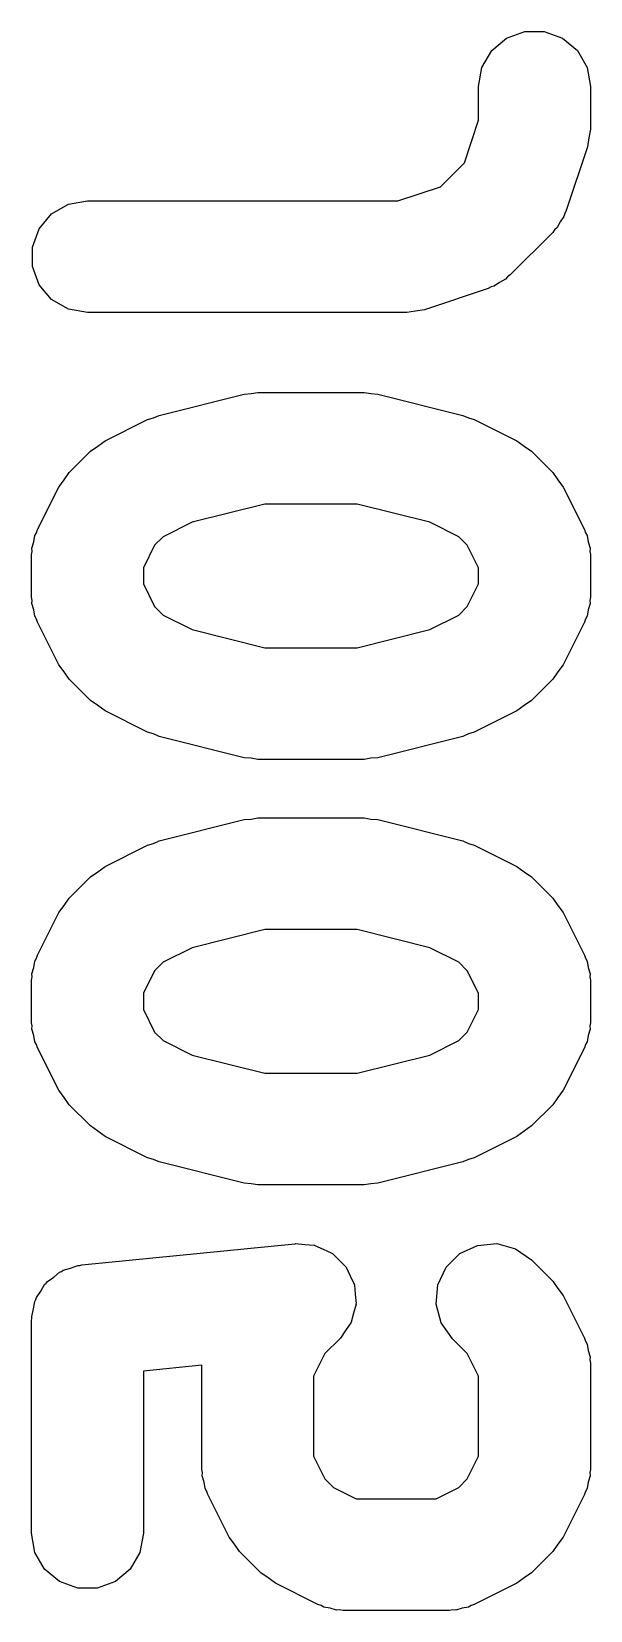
# Model space of a CAD drawing. Extents: x 25.3 to 49.5, y -85 to -25.3.
# Drawn here: x 33.499 to 34.769, y -55.438 to -51.848 of the extents above; entities that cross this region are included whole.
import ezdxf

# ---------------------------------------------------------------- set-up
doc = ezdxf.new("R2010")
doc.units = 0
doc.header["$MEASUREMENT"] = 0
doc.layers.add('BLACK', color=7, linetype='CONTINUOUS')

msp = doc.modelspace()

# ---------------------------------------------------------------- linework, layer by layer
at = {"layer": 'Black'}
for p, q in [((34.5444, -51.8916), (34.5782, -51.8633)), ((34.5782, -51.8633), (34.6196, -51.8482)), ((34.6196, -51.8482), (34.6637, -51.8482)), ((34.6637, -51.8482), (34.7052, -51.8633)), ((34.7052, -51.8633), (34.739, -51.8916)), ((34.5223, -51.9298), (34.5444, -51.8916)), ((34.739, -51.8916), (34.761, -51.9298)), ((34.5147, -51.9732), (34.5223, -51.9298)), ((34.761, -51.9298), (34.7687, -51.9732)), ((34.5147, -52.0494), (34.5147, -51.9732)), ((34.7687, -51.9732), (34.7687, -52.07)), ((34.4823, -52.1465), (34.5147, -52.0494)), ((34.7651, -52.09), (34.7622, -52.1102)), ((34.7687, -52.07), (34.7651, -52.09)), ((34.7622, -52.1102), (34.7138, -52.2553)), ((34.4279, -52.2009), (34.4823, -52.1465)), ((34.3308, -52.2333), (34.4279, -52.2009)), ((33.5822, -52.2409), (33.6257, -52.2333)), ((33.6257, -52.2333), (34.3308, -52.2333)), ((33.5157, -52.2968), (33.544, -52.263)), ((33.544, -52.263), (33.5822, -52.2409)), ((34.7084, -52.2688), (34.6999, -52.281)), ((34.7103, -52.2617), (34.7084, -52.2688)), ((34.7138, -52.2553), (34.7103, -52.2617)), ((33.5006, -52.3382), (33.5157, -52.2968)), ((34.6831, -52.3049), (34.5863, -52.4017)), ((34.6873, -52.2989), (34.6831, -52.3049)), ((34.6928, -52.2941), (34.6873, -52.2989)), ((34.6999, -52.281), (34.6928, -52.2941)), ((33.5006, -52.3823), (33.5006, -52.3382)), ((33.5157, -52.4238), (33.5006, -52.3823)), ((34.5755, -52.4114), (34.5624, -52.4185)), ((34.5803, -52.4059), (34.5755, -52.4114)), ((34.5863, -52.4017), (34.5803, -52.4059)), ((33.544, -52.4576), (33.5157, -52.4238)), ((34.5367, -52.4324), (34.3915, -52.4808)), ((34.5431, -52.4289), (34.5367, -52.4324)), ((34.5502, -52.427), (34.5431, -52.4289)), ((34.5624, -52.4185), (34.5502, -52.427)), ((33.5822, -52.4796), (33.544, -52.4576)), ((33.6257, -52.4873), (33.5822, -52.4796)), ((34.3514, -52.4873), (33.6257, -52.4873)), ((34.3714, -52.4838), (34.3514, -52.4873)), ((34.3915, -52.4808), (34.3714, -52.4838)), ((33.9974, -52.6714), (34.0127, -52.6687)), ((34.0127, -52.6687), (34.2546, -52.6687)), ((34.2546, -52.6687), (34.2699, -52.6714)), ((33.7884, -52.7209), (33.9819, -52.6725)), ((33.9819, -52.6725), (33.9974, -52.6714)), ((34.2699, -52.6714), (34.2854, -52.6725)), ((34.2854, -52.6725), (34.4789, -52.7209)), ((33.6656, -52.7789), (33.7624, -52.7305)), ((33.7624, -52.7305), (33.7757, -52.7265)), ((33.7757, -52.7265), (33.7884, -52.7209)), ((34.4789, -52.7209), (34.4916, -52.7265)), ((34.4916, -52.7265), (34.5049, -52.7305)), ((34.5049, -52.7305), (34.6017, -52.7789)), ((33.5842, -52.8511), (33.6326, -52.8027)), ((33.6326, -52.8027), (33.6493, -52.791)), ((33.6493, -52.791), (33.6656, -52.7789)), ((34.6017, -52.7789), (34.618, -52.791)), ((34.618, -52.791), (34.6347, -52.8027)), ((34.6347, -52.8027), (34.6831, -52.8511)), ((33.5121, -52.9808), (33.5605, -52.8841)), ((33.5605, -52.8841), (33.5726, -52.8677)), ((33.5726, -52.8677), (33.5842, -52.8511)), ((34.6831, -52.8511), (34.6948, -52.8677)), ((34.6948, -52.8677), (34.7069, -52.8841)), ((34.7069, -52.8841), (34.7553, -52.9808)), ((34.0284, -52.9227), (33.8635, -52.9639)), ((34.239, -52.9227), (34.0284, -52.9227)), ((34.4038, -52.9639), (34.239, -52.9227)), ((33.5063, -52.9942), (33.51, -52.9878)), ((33.51, -52.9878), (33.5121, -52.9808)), ((33.8635, -52.9639), (33.7977, -52.9969)), ((34.4697, -52.9969), (34.4038, -52.9639)), ((34.7553, -52.9808), (34.7573, -52.9878)), ((34.7573, -52.9878), (34.761, -52.9942)), ((33.4995, -53.0231), (33.5037, -53.0088)), ((33.4999, -53.0304), (33.4995, -53.0231)), ((33.5037, -53.0088), (33.5063, -52.9942)), ((33.7784, -53.0161), (33.7527, -53.0676)), ((33.7977, -52.9969), (33.7784, -53.0161)), ((34.4889, -53.0161), (34.4697, -52.9969)), ((34.5147, -53.0676), (34.4889, -53.0161)), ((34.761, -52.9942), (34.7636, -53.0088)), ((34.7636, -53.0088), (34.7678, -53.0231)), ((34.7678, -53.0231), (34.7674, -53.0304)), ((33.4987, -53.0376), (33.4999, -53.0304)), ((33.4987, -53.1344), (33.4987, -53.0376)), ((34.7674, -53.0304), (34.7687, -53.0376)), ((34.7687, -53.0376), (34.7687, -53.1344)), ((33.7527, -53.0676), (33.7527, -53.1044)), ((34.5147, -53.1044), (34.5147, -53.0676)), ((33.4999, -53.1416), (33.4987, -53.1344)), ((33.7527, -53.1044), (33.7784, -53.1559)), ((34.4889, -53.1559), (34.5147, -53.1044)), ((34.7687, -53.1344), (34.7674, -53.1416)), ((33.4995, -53.1489), (33.4999, -53.1416)), ((33.5037, -53.1632), (33.4995, -53.1489)), ((33.5063, -53.1778), (33.5037, -53.1632)), ((33.7784, -53.1559), (33.7977, -53.1751)), ((34.4697, -53.1751), (34.4889, -53.1559)), ((34.7636, -53.1632), (34.761, -53.1778)), ((34.7678, -53.1489), (34.7636, -53.1632)), ((34.7674, -53.1416), (34.7678, -53.1489)), ((33.51, -53.1842), (33.5063, -53.1778)), ((33.5121, -53.1912), (33.51, -53.1842)), ((33.5605, -53.2879), (33.5121, -53.1912)), ((33.7977, -53.1751), (33.8635, -53.2081)), ((33.8635, -53.2081), (34.0284, -53.2493)), ((34.239, -53.2493), (34.4038, -53.2081)), ((34.4038, -53.2081), (34.4697, -53.1751)), ((34.7553, -53.1912), (34.7069, -53.2879)), ((34.7573, -53.1842), (34.7553, -53.1912)), ((34.761, -53.1778), (34.7573, -53.1842)), ((34.0284, -53.2493), (34.239, -53.2493)), ((33.5726, -53.3043), (33.5605, -53.2879)), ((33.5842, -53.3209), (33.5726, -53.3043)), ((34.6948, -53.3043), (34.6831, -53.3209)), ((34.7069, -53.2879), (34.6948, -53.3043)), ((33.6326, -53.3693), (33.5842, -53.3209)), ((34.6831, -53.3209), (34.6347, -53.3693)), ((33.6493, -53.381), (33.6326, -53.3693)), ((33.6656, -53.3931), (33.6493, -53.381)), ((34.618, -53.381), (34.6017, -53.3931)), ((34.6347, -53.3693), (34.618, -53.381)), ((33.7624, -53.4415), (33.6656, -53.3931)), ((34.6017, -53.3931), (34.5049, -53.4415)), ((33.7757, -53.4455), (33.7624, -53.4415)), ((33.7884, -53.4511), (33.7757, -53.4455)), ((33.9819, -53.4995), (33.7884, -53.4511)), ((34.4789, -53.4511), (34.2854, -53.4995)), ((34.4916, -53.4455), (34.4789, -53.4511)), ((34.5049, -53.4415), (34.4916, -53.4455)), ((33.9974, -53.5006), (33.9819, -53.4995)), ((34.0127, -53.5033), (33.9974, -53.5006)), ((34.2546, -53.5033), (34.0127, -53.5033)), ((34.2699, -53.5006), (34.2546, -53.5033)), ((34.2854, -53.4995), (34.2699, -53.5006)), ((33.9819, -53.6401), (33.9974, -53.639)), ((33.9974, -53.639), (34.0127, -53.6363)), ((34.0127, -53.6363), (34.2546, -53.6363)), ((34.2546, -53.6363), (34.2699, -53.639)), ((34.2699, -53.639), (34.2854, -53.6401)), ((33.7884, -53.6885), (33.9819, -53.6401)), ((34.2854, -53.6401), (34.4789, -53.6885)), ((33.6656, -53.7465), (33.7624, -53.6981)), ((33.7624, -53.6981), (33.7757, -53.6942)), ((33.7757, -53.6942), (33.7884, -53.6885)), ((34.4789, -53.6885), (34.4916, -53.6942)), ((34.4916, -53.6942), (34.5049, -53.6981)), ((34.5049, -53.6981), (34.6017, -53.7465)), ((33.6493, -53.7586), (33.6656, -53.7465)), ((34.6017, -53.7465), (34.618, -53.7586)), ((33.5842, -53.8187), (33.6326, -53.7703)), ((33.6326, -53.7703), (33.6493, -53.7586)), ((34.618, -53.7586), (34.6347, -53.7703)), ((34.6347, -53.7703), (34.6831, -53.8187)), ((33.5121, -53.9484), (33.5605, -53.8517)), ((33.5605, -53.8517), (33.5726, -53.8354)), ((33.5726, -53.8354), (33.5842, -53.8187)), ((34.6831, -53.8187), (34.6948, -53.8354)), ((34.6948, -53.8354), (34.7069, -53.8517)), ((34.7069, -53.8517), (34.7553, -53.9484)), ((34.0284, -53.8903), (33.8635, -53.9315)), ((34.239, -53.8903), (34.0284, -53.8903)), ((34.4038, -53.9315), (34.239, -53.8903)), ((33.5037, -53.9765), (33.5063, -53.9618)), ((33.5063, -53.9618), (33.51, -53.9555)), ((33.51, -53.9555), (33.5121, -53.9484)), ((33.8635, -53.9315), (33.7977, -53.9645)), ((34.4697, -53.9645), (34.4038, -53.9315)), ((34.7553, -53.9484), (34.7573, -53.9555)), ((34.7573, -53.9555), (34.761, -53.9618)), ((34.761, -53.9618), (34.7636, -53.9765)), ((33.4987, -54.0052), (33.4999, -53.998)), ((33.4995, -53.9907), (33.5037, -53.9765)), ((33.4999, -53.998), (33.4995, -53.9907)), ((33.7784, -53.9837), (33.7527, -54.0352)), ((33.7977, -53.9645), (33.7784, -53.9837)), ((34.4889, -53.9837), (34.4697, -53.9645)), ((34.5147, -54.0352), (34.4889, -53.9837)), ((34.7636, -53.9765), (34.7678, -53.9907)), ((34.7678, -53.9907), (34.7674, -53.998)), ((34.7674, -53.998), (34.7687, -54.0052)), ((33.4987, -54.102), (33.4987, -54.0052)), ((34.7687, -54.0052), (34.7687, -54.102)), ((33.7527, -54.0352), (33.7527, -54.072)), ((34.5147, -54.072), (34.5147, -54.0352)), ((33.4999, -54.1092), (33.4987, -54.102)), ((33.7527, -54.072), (33.7784, -54.1235)), ((34.4889, -54.1235), (34.5147, -54.072)), ((34.7687, -54.102), (34.7674, -54.1092)), ((33.4995, -54.1165), (33.4999, -54.1092)), ((33.5037, -54.1308), (33.4995, -54.1165)), ((33.5063, -54.1454), (33.5037, -54.1308)), ((33.7784, -54.1235), (33.7977, -54.1428)), ((34.4697, -54.1428), (34.4889, -54.1235)), ((34.7636, -54.1308), (34.761, -54.1454)), ((34.7678, -54.1165), (34.7636, -54.1308)), ((34.7674, -54.1092), (34.7678, -54.1165)), ((33.51, -54.1518), (33.5063, -54.1454)), ((33.5121, -54.1588), (33.51, -54.1518)), ((33.5605, -54.2556), (33.5121, -54.1588)), ((33.7977, -54.1428), (33.8635, -54.1757)), ((33.8635, -54.1757), (34.0284, -54.2169)), ((34.239, -54.2169), (34.4038, -54.1757)), ((34.4038, -54.1757), (34.4697, -54.1428)), ((34.7553, -54.1588), (34.7069, -54.2556)), ((34.7573, -54.1518), (34.7553, -54.1588)), ((34.761, -54.1454), (34.7573, -54.1518)), ((34.0284, -54.2169), (34.239, -54.2169)), ((33.5726, -54.2719), (33.5605, -54.2556)), ((33.5842, -54.2886), (33.5726, -54.2719)), ((34.6948, -54.2719), (34.6831, -54.2886)), ((34.7069, -54.2556), (34.6948, -54.2719)), ((33.6326, -54.3369), (33.5842, -54.2886)), ((34.6831, -54.2886), (34.6347, -54.3369)), ((33.6493, -54.3486), (33.6326, -54.3369)), ((33.6656, -54.3607), (33.6493, -54.3486)), ((34.618, -54.3486), (34.6017, -54.3607)), ((34.6347, -54.3369), (34.618, -54.3486)), ((33.7624, -54.4091), (33.6656, -54.3607)), ((34.6017, -54.3607), (34.5049, -54.4091)), ((33.7757, -54.4131), (33.7624, -54.4091)), ((33.7884, -54.4187), (33.7757, -54.4131)), ((33.9819, -54.4671), (33.7884, -54.4187)), ((34.4789, -54.4187), (34.2854, -54.4671)), ((34.4916, -54.4131), (34.4789, -54.4187)), ((34.5049, -54.4091), (34.4916, -54.4131)), ((33.9974, -54.4682), (33.9819, -54.4671)), ((34.0127, -54.4709), (33.9974, -54.4682)), ((34.2546, -54.4709), (34.0127, -54.4709)), ((34.2699, -54.4682), (34.2546, -54.4709)), ((34.2854, -54.4671), (34.2699, -54.4682)), ((33.613, -54.653), (34.0968, -54.6046)), ((34.0968, -54.6046), (34.0976, -54.6046)), ((34.0976, -54.6046), (34.0984, -54.6044)), ((34.0984, -54.6044), (34.1196, -54.6063)), ((34.1196, -54.6063), (34.1408, -54.6079)), ((34.1408, -54.6079), (34.1416, -54.6082)), ((34.1416, -54.6082), (34.1423, -54.6083)), ((34.1423, -54.6083), (34.1616, -54.6173)), ((34.4721, -54.6269), (34.512, -54.6083)), ((34.512, -54.6083), (34.556, -54.6044)), ((34.556, -54.6044), (34.5986, -54.6159)), ((34.1616, -54.6173), (34.181, -54.626)), ((34.181, -54.626), (34.1816, -54.6266)), ((34.1816, -54.6266), (34.1823, -54.6269)), ((34.1823, -54.6269), (34.1974, -54.642)), ((34.1974, -54.642), (34.2126, -54.6568)), ((34.4409, -54.6581), (34.4721, -54.6269)), ((34.5986, -54.6159), (34.6347, -54.6411)), ((34.6347, -54.6411), (34.6831, -54.6895)), ((33.5489, -54.6805), (33.5622, -54.6693)), ((33.5622, -54.6693), (33.5667, -54.6677)), ((33.5667, -54.6677), (33.5706, -54.6649)), ((33.5706, -54.6649), (33.5873, -54.6602)), ((33.5873, -54.6602), (33.6036, -54.6543)), ((33.6036, -54.6543), (33.6084, -54.6543)), ((33.6084, -54.6543), (33.613, -54.653)), ((34.2126, -54.6568), (34.2129, -54.6575)), ((34.2129, -54.6575), (34.2135, -54.6581)), ((34.2135, -54.6581), (34.2225, -54.6773)), ((34.2225, -54.6773), (34.2317, -54.6966)), ((34.4222, -54.6981), (34.4409, -54.6581)), ((33.5099, -54.7271), (33.5197, -54.7127)), ((33.5197, -54.7127), (33.5284, -54.6977)), ((33.5284, -54.6977), (33.5321, -54.6946)), ((33.5321, -54.6946), (33.5348, -54.6907)), ((33.5348, -54.6907), (33.5489, -54.6805)), ((34.2317, -54.6966), (34.2318, -54.6974)), ((34.2318, -54.6974), (34.2322, -54.6981)), ((34.2322, -54.6981), (34.234, -54.7192)), ((34.4184, -54.742), (34.4222, -54.6981)), ((34.6831, -54.6895), (34.6948, -54.7062)), ((34.6948, -54.7062), (34.7069, -54.7225)), ((33.5033, -54.753), (33.5063, -54.7359)), ((33.5063, -54.7359), (33.5087, -54.7317)), ((33.5087, -54.7317), (33.5099, -54.7271)), ((34.236, -54.742), (34.2305, -54.7625)), ((34.234, -54.7192), (34.2361, -54.7405)), ((34.2361, -54.7405), (34.2359, -54.7412)), ((34.2359, -54.7412), (34.236, -54.742)), ((34.4298, -54.7846), (34.4184, -54.742)), ((34.7069, -54.7225), (34.7553, -54.8193)), ((33.4987, -54.7793), (33.4995, -54.7746)), ((33.4987, -55.2631), (33.4987, -54.7793)), ((33.499, -54.7698), (33.5033, -54.753)), ((33.4995, -54.7746), (33.499, -54.7698)), ((34.2246, -54.7846), (34.2124, -54.8021)), ((34.2248, -54.7839), (34.2246, -54.7846)), ((34.2252, -54.7832), (34.2248, -54.7839)), ((34.2305, -54.7625), (34.2252, -54.7832)), ((34.4551, -54.8208), (34.4298, -54.7846)), ((34.1993, -54.8208), (34.1655, -54.8546)), ((34.1997, -54.8201), (34.1993, -54.8208)), ((34.2004, -54.8196), (34.1997, -54.8201)), ((34.2124, -54.8021), (34.2004, -54.8196)), ((34.4889, -54.8546), (34.4551, -54.8208)), ((34.7553, -54.8193), (34.7573, -54.8263)), ((34.1655, -54.8546), (34.1397, -54.9061)), ((34.5147, -54.9061), (34.4889, -54.8546)), ((34.7573, -54.8263), (34.761, -54.8327)), ((34.761, -54.8327), (34.7636, -54.8473)), ((34.7636, -54.8473), (34.7678, -54.8616)), ((33.8857, -54.881), (33.7527, -54.8943)), ((33.7527, -54.8943), (33.7527, -55.2631)), ((33.8857, -55.118), (33.8857, -54.881)), ((34.7678, -54.8616), (34.7674, -54.8689)), ((34.7674, -54.8689), (34.7687, -54.8761)), ((34.7687, -54.8761), (34.7687, -55.118)), ((34.1397, -54.9061), (34.1397, -55.088)), ((34.5147, -55.088), (34.5147, -54.9061)), ((34.1397, -55.088), (34.1655, -55.1395)), ((34.4889, -55.1395), (34.5147, -55.088)), ((33.887, -55.1252), (33.8857, -55.118)), ((33.8865, -55.1325), (33.887, -55.1252)), ((33.8908, -55.1468), (33.8865, -55.1325)), ((33.8934, -55.1614), (33.8908, -55.1468)), ((34.1655, -55.1395), (34.1847, -55.1588)), ((34.4697, -55.1588), (34.4889, -55.1395)), ((34.7636, -55.1468), (34.761, -55.1614)), ((34.7678, -55.1325), (34.7636, -55.1468)), ((34.7687, -55.118), (34.7674, -55.1252)), ((34.7674, -55.1252), (34.7678, -55.1325)), ((33.897, -55.1678), (33.8934, -55.1614)), ((33.8991, -55.1748), (33.897, -55.1678)), ((33.9475, -55.2716), (33.8991, -55.1748)), ((34.1847, -55.1588), (34.2362, -55.1845)), ((34.4182, -55.1845), (34.4697, -55.1588)), ((34.7553, -55.1748), (34.7069, -55.2716)), ((34.7573, -55.1678), (34.7553, -55.1748)), ((34.761, -55.1614), (34.7573, -55.1678)), ((34.2362, -55.1845), (34.4182, -55.1845)), ((33.5063, -55.3066), (33.4987, -55.2631)), ((33.7527, -55.2631), (33.745, -55.3066)), ((33.9596, -55.2879), (33.9475, -55.2716)), ((33.9713, -55.3046), (33.9596, -55.2879)), ((34.6948, -55.2879), (34.6831, -55.3046)), ((34.7069, -55.2716), (34.6948, -55.2879)), ((33.5284, -55.3448), (33.5063, -55.3066)), ((33.745, -55.3066), (33.723, -55.3448)), ((34.0197, -55.3529), (33.9713, -55.3046)), ((34.6831, -55.3046), (34.6347, -55.3529)), ((33.5622, -55.3731), (33.5284, -55.3448)), ((33.723, -55.3448), (33.6892, -55.3731)), ((34.0363, -55.3646), (34.0197, -55.3529)), ((34.6347, -55.3529), (34.618, -55.3646)), ((33.6036, -55.3882), (33.5622, -55.3731)), ((33.6477, -55.3882), (33.6036, -55.3882)), ((33.6892, -55.3731), (33.6477, -55.3882)), ((34.0527, -55.3767), (34.0363, -55.3646)), ((34.1494, -55.4251), (34.0527, -55.3767)), ((34.6017, -55.3767), (34.5049, -55.4251)), ((34.618, -55.3646), (34.6017, -55.3767)), ((34.1565, -55.4272), (34.1494, -55.4251)), ((34.1628, -55.4309), (34.1565, -55.4272)), ((34.1775, -55.4334), (34.1628, -55.4309)), ((34.1917, -55.4377), (34.1775, -55.4334)), ((34.4769, -55.4334), (34.4627, -55.4377)), ((34.4916, -55.4309), (34.4769, -55.4334)), ((34.4979, -55.4272), (34.4916, -55.4309)), ((34.5049, -55.4251), (34.4979, -55.4272)), ((34.199, -55.4373), (34.1917, -55.4377)), ((34.2062, -55.4385), (34.199, -55.4373)), ((34.4481, -55.4385), (34.2062, -55.4385)), ((34.4554, -55.4373), (34.4481, -55.4385)), ((34.4627, -55.4377), (34.4554, -55.4373))]:
    msp.add_line(p, q, dxfattribs=at)

doc.saveas('drawing.dxf')
